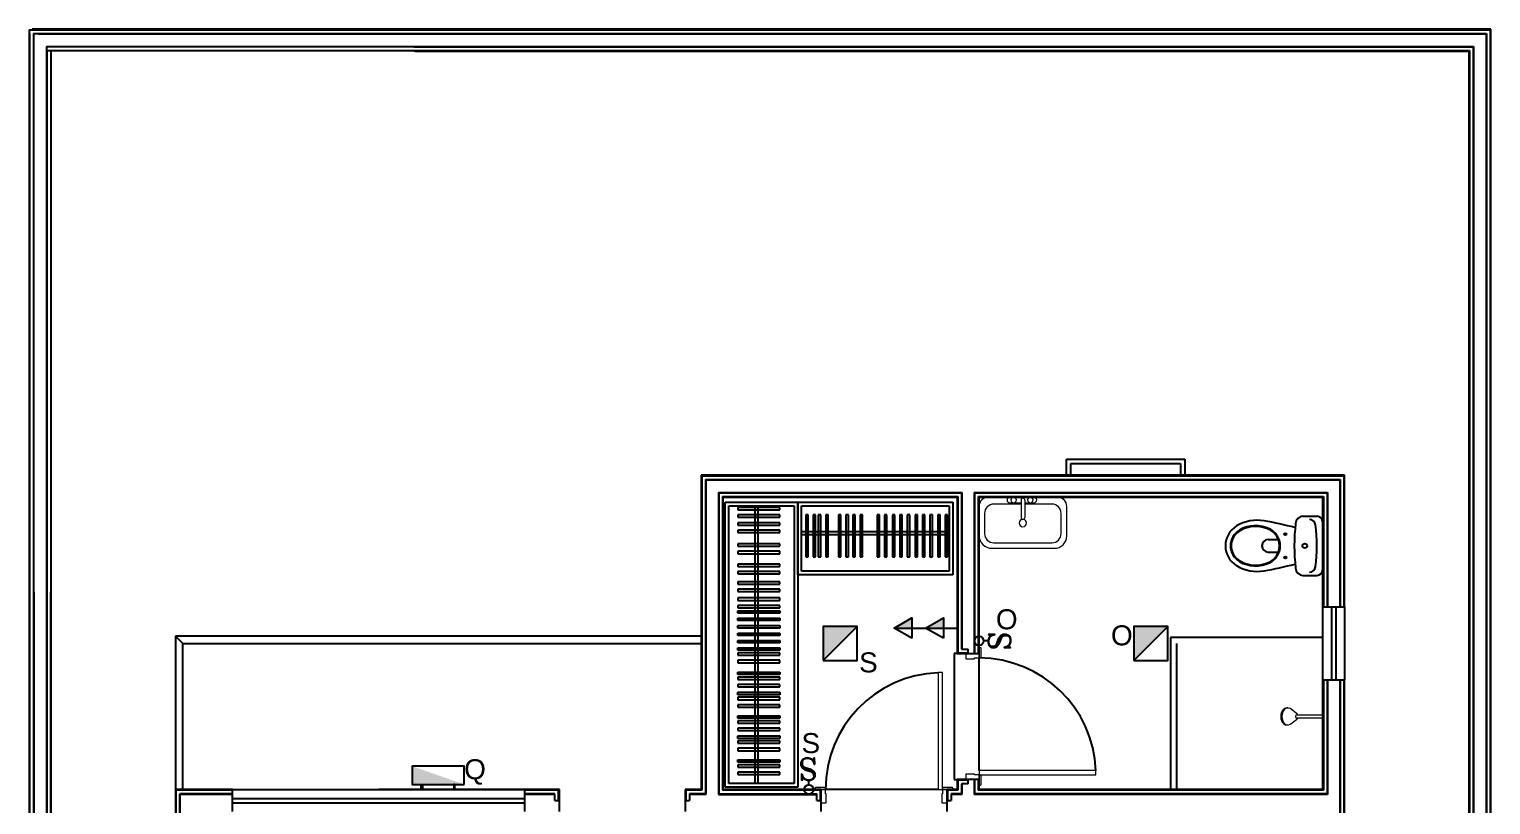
# Model space of a CAD drawing. Header units: millimetres. Extents: x 3082 to 3316, y 298 to 342.
# Drawn here: x 3290.48 to 3300.48, y 327.69 to 332.99 of the extents above; entities that cross this region are included whole.
import ezdxf
from ezdxf.enums import TextEntityAlignment as Align

# ---------------------------------------------------------------- set-up
doc = ezdxf.new("R2010")
doc.units = ezdxf.units.MM
doc.header["$MEASUREMENT"] = 0
doc.linetypes.add('CONTINU', pattern=[0])
for name, color, linetype in [('-HIDRO', 8, 'CONTINUOUS'), ('eletroduto parede e teto', 2, 'CONTINU'), ('Especificações', 3, 'CONTINUOUS'), ('PL3', 3, 'CONTINUOUS'), ('Pontos Elétricos', 3, 'CONTINUOUS'), ('Pontos Luminotécnicos', 3, 'CONTINUOUS'), ('PONTOS_ELETRICOS', 2, 'CONTINUOUS')]:
    doc.layers.add(name, color=color, linetype=linetype)
doc.styles.add('ARIAL', font='arial.ttf', dxfattribs={"height": 2})
doc.styles.add('INTERRUPTOR', font='romant__.ttf', dxfattribs={"height": 0.6})

# ---------------------------------------------------------------- blocks, each defined once
blk = doc.blocks.new('superior')
at = {"layer": '-HIDRO'}
for p, q in [((-4.8869, 14.1316), (5.104, 14.1316)), ((-4.8819, -6.6634), (-4.8819, 14.1066)), ((-4.8657, 14.1341), (5.1065, 14.1341)), ((-4.8569, 14.1066), (5.079, 14.1066)), ((-4.8569, 14.1066), (-4.8569, -6.6634)), ((-4.8229, 14.1041), (5.0765, 14.1041)), ((5.0765, 14.1041), (5.0765, -12.3634)), ((5.079, 14.1066), (5.079, -12.3634)), ((5.104, 14.1316), (5.104, -12.3634)), ((5.1065, 14.1341), (5.1065, -12.3634)), ((-4.7694, 14.0191), (4.9915, 14.0191)), ((-4.7694, 14.0191), (-4.7694, -6.6634)), ((-2.2568, 14.0166), (4.989, 14.0166)), ((4.989, 14.0166), (4.989, -7.8434)), ((4.9915, 14.0191), (4.9915, -7.8459)), ((-4.7669, 13.9916), (4.964, 13.9916)), ((-4.7669, 13.9916), (-4.7669, -6.6634)), ((-2.2568, 13.9891), (4.9615, 13.9891)), ((4.9615, 13.9891), (4.9615, -7.8159)), ((4.964, 13.9916), (4.964, -7.8184)), ((-0.2885, 11.0841), (4.1065, 11.0841)), ((-0.2885, 11.0841), (-0.2885, 8.9341)), ((-0.286, 11.0816), (4.104, 11.0816)), ((-0.286, 11.0816), (-0.286, 8.9316)), ((-0.261, 11.0566), (4.079, 11.0566)), ((-0.261, 11.0566), (-0.261, 8.9066)), ((-0.2585, 11.0541), (4.0765, 11.0541)), ((-0.2585, 11.0541), (-0.2585, 8.9041)), ((4.0765, 11.0541), (4.0765, 10.1866)), ((4.079, 11.0566), (4.079, 10.1866)), ((4.104, 11.0841), (4.104, 10.1866)), ((4.1065, 11.0866), (4.1065, 10.1866)), ((-0.1735, 10.9691), (1.4915, 10.9691)), ((-0.1735, 10.9691), (-0.1735, 8.9041)), ((-0.171, 10.9666), (1.489, 10.9666)), ((-0.171, 10.9666), (-0.171, 8.9066)), ((-0.146, 10.9416), (1.464, 10.9416)), ((-0.146, 10.9416), (-0.146, 8.9316)), ((-0.1435, 10.9391), (1.464, 10.9391)), ((-0.1435, 8.9316), (-0.1435, 10.9391)), ((-0.1279, 8.953), (-0.1279, 10.903)), ((-0.1279, 10.903), (0.3704, 10.903)), ((0.3704, 10.903), (0.3704, 8.953)), ((0.3704, 10.4048), (0.3704, 10.903)), ((0.3704, 10.903), (1.4306, 10.903)), ((1.4306, 10.903), (1.4306, 10.4048)), ((1.459, 10.9366), (1.459, 10.9391)), ((1.4615, 10.9391), (1.4615, 9.8691)), ((1.464, 10.9416), (1.464, 9.8716)), ((1.489, 10.9666), (1.489, 9.8966)), ((1.4915, 10.9691), (1.4915, 9.8966)), ((1.5765, 10.9691), (3.9915, 10.9691)), ((1.5765, 10.9691), (1.5765, 9.8666)), ((1.579, 10.9666), (3.989, 10.9666)), ((1.579, 10.9666), (1.579, 9.8666)), ((1.604, 10.9416), (3.964, 10.9416)), ((1.604, 10.9416), (1.604, 9.8666)), ((1.6065, 10.9391), (3.9615, 10.9391)), ((1.6065, 10.9391), (1.6065, 9.8666)), ((3.959, 10.9366), (3.959, 10.9391)), ((3.9615, 10.9416), (3.9615, 10.1866)), ((3.964, 10.9416), (3.964, 10.1866)), ((3.989, 10.9666), (3.989, 10.1866)), ((3.9915, 10.9691), (3.9915, 10.1866)), ((-0.1031, 8.9778), (-0.1031, 10.8783)), ((-0.1031, 10.8783), (0.3456, 10.8783)), ((0.3456, 10.8783), (0.3456, 8.9778)), ((0.3951, 10.4295), (0.3951, 10.8783)), ((0.3951, 10.8783), (1.4059, 10.8783)), ((1.4059, 10.8783), (1.4059, 10.4295)), ((3.824, 10.8062), (3.9196, 10.8062)), ((3.5859, 10.6477), (3.6559, 10.6477)), ((3.5859, 10.5598), (3.6559, 10.5598)), ((1.4306, 10.4048), (0.3704, 10.4048)), ((1.4059, 10.4295), (0.3951, 10.4295)), ((3.824, 10.4012), (3.9196, 10.4012)), ((-4.8844, 10.2868), (-4.8844, -6.6634)), ((-4.8544, 10.2868), (-4.8544, -6.6634)), ((-4.7419, 10.2868), (-4.7419, -6.6634)), ((-4.7394, -6.6634), (-4.7394, 10.2868)), ((3.959, 10.1866), (4.109, 10.1866)), ((3.959, 10.1866), (3.959, 9.6866)), ((4.019, 10.1866), (4.019, 9.6866)), ((4.049, 10.1866), (4.049, 9.6866)), ((4.109, 10.1866), (4.109, 9.6866)), ((-0.291, 9.9866), (-3.8869, 9.9866)), ((-3.8869, 9.9866), (-3.8369, 9.9366)), ((-3.8869, 9.9866), (-3.8869, 8.9366)), ((-3.8369, 9.9366), (-0.291, 9.9366)), ((-3.8369, 8.9366), (-3.8369, 9.9366)), ((1.489, 9.8966), (1.534, 9.8966)), ((1.534, 9.8666), (1.534, 9.8966)), ((1.439, 9.8666), (1.439, 9.0066)), ((1.459, 9.8666), (1.439, 9.8666)), ((1.4615, 9.8691), (1.534, 9.8691)), ((1.464, 9.8716), (1.534, 9.8716)), ((1.609, 9.0666), (1.609, 9.8366)), ((3.959, 9.6866), (4.109, 9.6866)), ((3.9615, 9.6866), (3.9615, 8.9341)), ((3.964, 9.6866), (3.964, 8.9316)), ((3.989, 9.6866), (3.989, 8.9066)), ((3.9915, 9.6866), (3.9915, 8.9041)), ((4.0765, 9.6866), (4.0765, 7.7068)), ((4.079, 9.6866), (4.079, 7.7068)), ((4.104, 9.6866), (4.104, 7.7068)), ((4.1065, 9.6866), (4.1065, 7.7068)), ((1.439, 9.0066), (1.459, 9.0066)), ((1.4615, 9.0041), (1.4615, 8.9341)), ((1.534, 9.0041), (1.4615, 9.0041)), ((1.464, 9.0016), (1.464, 8.9316)), ((1.534, 9.0016), (1.464, 9.0016)), ((1.534, 8.9766), (1.534, 9.0066)), ((1.5765, 9.0066), (1.5765, 8.9041)), ((1.579, 9.0066), (1.579, 8.9066)), ((1.604, 9.0066), (1.604, 8.9316)), ((1.6065, 9.0066), (1.6065, 8.9341)), ((-3.8844, -0.9308), (-3.8844, 8.9366)), ((-3.4969, 8.9341), (-3.8844, 8.9341)), ((-3.8819, -0.9308), (-3.8819, 8.9341)), ((-3.4969, 8.9316), (-3.8819, 8.9316)), ((-3.8569, -0.9308), (-3.8569, 8.9066)), ((-3.4969, 8.9066), (-3.8569, 8.9066)), ((-3.8544, -0.9308), (-3.8544, 8.9041)), ((-3.4969, 8.9041), (-3.8544, 8.9041)), ((-3.4969, 8.7866), (-3.4969, 8.9366)), ((-3.4969, 8.9366), (-1.4969, 8.9366)), ((-1.4969, 8.7866), (-1.4969, 8.9366)), ((-1.2638, 8.9341), (-1.4969, 8.9341)), ((-1.2663, 8.9316), (-1.4969, 8.9316)), ((-1.2913, 8.9066), (-1.4969, 8.9066)), ((-1.2913, 8.9041), (-1.4969, 8.9041)), ((-1.2913, 8.8616), (-1.2913, 8.9066)), ((-1.2663, 8.8616), (-1.2663, 8.9316)), ((-1.2638, 8.8616), (-1.2638, 8.9341)), ((-0.3985, 8.9341), (-0.3985, 8.8616)), ((-0.2885, 8.9341), (-0.3985, 8.9341)), ((-0.286, 8.9316), (-0.396, 8.9316)), ((-0.396, 8.9316), (-0.396, 8.8616)), ((-0.261, 8.9066), (-0.371, 8.9066)), ((-0.371, 8.9066), (-0.371, 8.8616)), ((-0.2585, 8.9041), (-0.371, 8.9041)), ((-0.1735, 8.9041), (0.499, 8.9041)), ((-0.171, 8.9066), (0.499, 8.9066)), ((0.524, 8.9316), (-0.146, 8.9316)), ((-0.141, 8.9366), (-0.1435, 8.9366)), ((0.5265, 8.9341), (-0.1435, 8.9341)), ((0.3704, 8.953), (-0.1279, 8.953)), ((0.3456, 8.9778), (-0.1031, 8.9778)), ((0.499, 8.8616), (0.499, 8.9066)), ((0.524, 8.8616), (0.524, 8.9316)), ((0.5265, 8.8616), (0.5265, 8.9341)), ((1.329, 8.9366), (0.559, 8.9366)), ((1.3915, 8.9341), (1.3915, 8.8616)), ((1.4615, 8.9341), (1.3915, 8.9341)), ((1.394, 8.9316), (1.394, 8.8616)), ((1.464, 8.9316), (1.394, 8.9316)), ((1.419, 8.9066), (1.419, 8.8616)), ((1.489, 8.9066), (1.419, 8.9066)), ((1.4915, 8.9041), (1.419, 8.9041)), ((1.489, 8.9766), (1.489, 8.9066)), ((1.534, 8.9766), (1.489, 8.9766)), ((1.4915, 8.9766), (1.4915, 8.9041)), ((3.9915, 8.9041), (1.5765, 8.9041)), ((3.989, 8.9066), (1.579, 8.9066)), ((3.9615, 8.9341), (1.604, 8.9341)), ((3.964, 8.9316), (1.604, 8.9316)), ((1.6065, 8.9366), (1.609, 8.9366)), ((-3.4969, 8.8766), (-1.4969, 8.8766)), ((-3.4969, 8.8466), (-1.4969, 8.8466)), ((-1.2913, 8.8616), (-1.2613, 8.8616)), ((-0.401, 8.8616), (-0.371, 8.8616)), ((0.499, 8.8616), (0.529, 8.8616)), ((1.389, 8.8616), (1.419, 8.8616))]:
    blk.add_line(p, q, dxfattribs=at)
at = {"layer": '-HIDRO', "lineweight": 25}
for p, q in [((-4.8869, 14.1316), (-4.8869, -6.6634)), ((5.109, 14.1366), (-4.8663, 14.1366)), ((5.109, -12.3634), (5.109, 14.1366)), ((-4.7369, -6.6634), (-4.7369, 13.9916)), ((-2.2482, 13.9866), (4.959, 13.9866)), ((4.959, 13.9866), (4.959, -7.8134)), ((4.109, 11.0866), (-0.291, 11.0866)), ((-0.291, 11.0866), (-0.291, 8.9366)), ((4.109, 10.1866), (4.109, 11.0866)), ((-0.141, 10.9366), (1.459, 10.9366)), ((-0.141, 8.9366), (-0.141, 10.9366)), ((1.459, 10.9366), (1.459, 9.8666)), ((1.609, 10.9366), (3.959, 10.9366)), ((1.609, 9.8666), (1.609, 10.9366)), ((3.959, 10.9366), (3.959, 10.1866)), ((2.919, 9.9766), (2.919, 8.9366)), ((3.959, 9.9766), (2.919, 9.9766)), ((2.959, 9.9366), (2.959, 8.9366)), ((1.459, 9.8666), (1.609, 9.8666)), ((3.959, 9.6866), (3.959, 8.9366)), ((4.109, 7.7068), (4.109, 9.6866)), ((1.609, 9.0066), (1.459, 9.0066)), ((1.459, 9.0066), (1.459, 8.9366)), ((1.609, 8.9366), (1.609, 9.0066)), ((-3.8869, 8.9366), (-3.8869, -0.9308)), ((-3.4969, 8.9366), (-3.8869, 8.9366)), ((-1.2613, 8.9366), (-2.4969, 8.9366)), ((-1.2613, 8.7866), (-1.2613, 8.9366)), ((-0.291, 8.9366), (-0.401, 8.9366)), ((-0.401, 8.9366), (-0.401, 8.7866)), ((0.529, 8.9366), (-0.141, 8.9366)), ((0.529, 8.7866), (0.529, 8.9366)), ((1.459, 8.9366), (1.389, 8.9366)), ((1.389, 8.9366), (1.389, 8.7866)), ((3.959, 8.9366), (1.609, 8.9366))]:
    blk.add_line(p, q, dxfattribs=at)
at = {"layer": '-HIDRO', "linetype": 'Continuous'}
for p, q in [((2.2062, 11.0866), (2.2062, 11.1966)), ((2.2062, 11.1966), (3.0162, 11.1966)), ((3.0162, 11.1966), (3.0162, 11.0866)), ((2.2362, 11.0866), (2.2362, 11.1666)), ((2.2362, 11.1666), (2.9862, 11.1666)), ((2.9862, 11.1666), (2.9862, 11.0866)), ((2.9862, 11.0866), (2.2362, 11.0866))]:
    blk.add_line(p, q, dxfattribs=at)
at = {"layer": '-HIDRO', "lineweight": 9}
for p, q in [((1.8201, 10.8985), (1.8963, 10.8985)), ((1.8963, 10.9172), (1.8963, 10.7969)), ((1.9217, 10.9172), (1.9217, 10.7969)), ((1.9217, 10.8985), (1.9852, 10.8985)), ((1.6471, 10.8255), (1.6471, 10.6882)), ((1.8963, 10.889), (1.7106, 10.889)), ((2.1074, 10.889), (1.9217, 10.889)), ((2.1709, 10.6882), (2.1709, 10.8255)), ((2.209, 10.671), (2.209, 10.8731)), ((2.209, 10.671), (2.209, 10.8731)), ((1.7106, 10.6247), (2.1074, 10.6247)), ((1.6979, 10.5866), (2.1246, 10.5866)), ((1.6979, 10.5866), (2.1246, 10.5866)), ((3.7217, 9.4947), (3.7147, 9.4947)), ((3.7812, 9.4579), (3.7409, 9.488)), ((3.7409, 9.3853), (3.7812, 9.4154)), ((3.8112, 9.4466), (3.7794, 9.4466)), ((3.7794, 9.4266), (3.8112, 9.4266)), ((3.9575, 9.4466), (3.9385, 9.4466)), ((3.9385, 9.4266), (3.9575, 9.4266)), ((3.964, 9.4616), (3.9575, 9.4616)), ((3.9575, 9.4116), (3.9575, 9.4616)), ((3.9575, 9.4116), (3.964, 9.4116)), ((3.964, 9.4616), (3.964, 9.4116)), ((3.7147, 9.3786), (3.7217, 9.3786))]:
    blk.add_line(p, q, dxfattribs=at)
at = {"layer": '-HIDRO', "ltscale": 0.5}
for p, q in [((0.2472, 10.866), (-0.0416, 10.866)), ((-0.0416, 10.866), (-0.0416, 10.8495)), ((-0.0416, 10.8495), (0.2472, 10.8495)), ((0.2472, 10.8153), (-0.0416, 10.8153)), ((-0.0416, 10.8153), (-0.0416, 10.7988)), ((-0.0416, 10.7988), (0.2472, 10.7988)), ((0.0762, 10.8783), (0.0762, 8.9778)), ((0.0968, 10.8783), (0.0968, 8.9778)), ((0.2472, 10.8495), (0.2472, 10.866)), ((0.2472, 10.7988), (0.2472, 10.8153)), ((0.44, 10.8167), (0.4235, 10.8167)), ((0.4235, 10.8167), (0.4235, 10.528)), ((0.44, 10.528), (0.44, 10.8167)), ((0.4908, 10.8167), (0.4743, 10.8167)), ((0.4743, 10.8167), (0.4743, 10.528)), ((0.4908, 10.528), (0.4908, 10.8167)), ((0.5261, 10.8167), (0.5096, 10.8167)), ((0.5096, 10.8167), (0.5096, 10.528)), ((0.5261, 10.528), (0.5261, 10.8167)), ((0.5768, 10.8167), (0.5603, 10.8167)), ((0.5603, 10.8167), (0.5603, 10.528)), ((0.5768, 10.528), (0.5768, 10.8167)), ((0.6647, 10.8167), (0.6482, 10.8167)), ((0.6482, 10.8167), (0.6482, 10.528)), ((0.6647, 10.528), (0.6647, 10.8167)), ((0.7154, 10.8167), (0.6989, 10.8167)), ((0.6989, 10.8167), (0.6989, 10.528)), ((0.7154, 10.528), (0.7154, 10.8167)), ((0.762, 10.8167), (0.7455, 10.8167)), ((0.7455, 10.8167), (0.7455, 10.528)), ((0.762, 10.528), (0.762, 10.8167)), ((0.8128, 10.8167), (0.7963, 10.8167)), ((0.7963, 10.8167), (0.7963, 10.528)), ((0.8128, 10.528), (0.8128, 10.8167)), ((0.9286, 10.8167), (0.9121, 10.8167)), ((0.9121, 10.8167), (0.9121, 10.528)), ((0.9286, 10.528), (0.9286, 10.8167)), ((0.9794, 10.8167), (0.9629, 10.8167)), ((0.9629, 10.8167), (0.9629, 10.528)), ((0.9794, 10.528), (0.9794, 10.8167)), ((1.0331, 10.8167), (1.0166, 10.8167)), ((1.0166, 10.8167), (1.0166, 10.528)), ((1.0331, 10.528), (1.0331, 10.8167)), ((1.0839, 10.8167), (1.0674, 10.8167)), ((1.0674, 10.8167), (1.0674, 10.528)), ((1.0839, 10.528), (1.0839, 10.8167)), ((1.1347, 10.8167), (1.1182, 10.8167)), ((1.1182, 10.8167), (1.1182, 10.528)), ((1.1347, 10.528), (1.1347, 10.8167)), ((1.1883, 10.8167), (1.1718, 10.8167)), ((1.1718, 10.8167), (1.1718, 10.528)), ((1.1883, 10.528), (1.1883, 10.8167)), ((1.2391, 10.8167), (1.2226, 10.8167)), ((1.2226, 10.8167), (1.2226, 10.528)), ((1.2391, 10.528), (1.2391, 10.8167)), ((1.2899, 10.8167), (1.2734, 10.8167)), ((1.2734, 10.8167), (1.2734, 10.528)), ((1.2899, 10.528), (1.2899, 10.8167)), ((1.3436, 10.8167), (1.3271, 10.8167)), ((1.3271, 10.8167), (1.3271, 10.528)), ((1.3436, 10.528), (1.3436, 10.8167)), ((1.3943, 10.8167), (1.3778, 10.8167)), ((1.3778, 10.8167), (1.3778, 10.528)), ((1.3943, 10.528), (1.3943, 10.8167)), ((0.2472, 10.7616), (-0.0416, 10.7616)), ((-0.0416, 10.7616), (-0.0416, 10.7451)), ((-0.0416, 10.7451), (0.2472, 10.7451)), ((0.2472, 10.7108), (-0.0416, 10.7108)), ((-0.0416, 10.7108), (-0.0416, 10.6943)), ((0.2472, 10.7451), (0.2472, 10.7616)), ((0.2472, 10.6943), (0.2472, 10.7108)), ((1.3778, 10.699), (0.3951, 10.699)), ((-0.0416, 10.6943), (0.2472, 10.6943)), ((0.2472, 10.617), (-0.0416, 10.617)), ((-0.0416, 10.617), (-0.0416, 10.6005)), ((-0.0416, 10.6005), (0.2472, 10.6005)), ((0.2472, 10.6005), (0.2472, 10.617)), ((1.3778, 10.6783), (0.3951, 10.6783)), ((0.2472, 10.5662), (-0.0416, 10.5662)), ((-0.0416, 10.5662), (-0.0416, 10.5497)), ((-0.0416, 10.5497), (0.2472, 10.5497)), ((0.2472, 10.5497), (0.2472, 10.5662)), ((0.4235, 10.528), (0.44, 10.528)), ((0.4743, 10.528), (0.4908, 10.528)), ((0.5096, 10.528), (0.5261, 10.528)), ((0.5603, 10.528), (0.5768, 10.528)), ((0.6482, 10.528), (0.6647, 10.528)), ((0.6989, 10.528), (0.7154, 10.528)), ((0.7455, 10.528), (0.762, 10.528)), ((0.7963, 10.528), (0.8128, 10.528)), ((0.9121, 10.528), (0.9286, 10.528)), ((0.9629, 10.528), (0.9794, 10.528)), ((1.0166, 10.528), (1.0331, 10.528)), ((1.0674, 10.528), (1.0839, 10.528)), ((1.1182, 10.528), (1.1347, 10.528)), ((1.1718, 10.528), (1.1883, 10.528)), ((1.2226, 10.528), (1.2391, 10.528)), ((1.2734, 10.528), (1.2899, 10.528)), ((1.3271, 10.528), (1.3436, 10.528)), ((1.3778, 10.528), (1.3943, 10.528)), ((0.2472, 10.4784), (-0.0416, 10.4784)), ((-0.0416, 10.4784), (-0.0416, 10.4619)), ((-0.0416, 10.4619), (0.2472, 10.4619)), ((0.2472, 10.4276), (-0.0416, 10.4276)), ((-0.0416, 10.4276), (-0.0416, 10.4111)), ((-0.0416, 10.4111), (0.2472, 10.4111)), ((0.2472, 10.4619), (0.2472, 10.4784)), ((0.2472, 10.4111), (0.2472, 10.4276)), ((0.2472, 10.3581), (-0.0416, 10.3581)), ((-0.0416, 10.3581), (-0.0416, 10.3416)), ((-0.0416, 10.3416), (0.2472, 10.3416)), ((0.2472, 10.3074), (-0.0416, 10.3074)), ((-0.0416, 10.3074), (-0.0416, 10.2909)), ((0.2472, 10.3416), (0.2472, 10.3581)), ((0.2472, 10.2909), (0.2472, 10.3074)), ((-0.0416, 10.2909), (0.2472, 10.2909)), ((0.2472, 10.2471), (-0.0416, 10.2471)), ((-0.0416, 10.2471), (-0.0416, 10.2306)), ((-0.0416, 10.2306), (0.2472, 10.2306)), ((0.2472, 10.1963), (-0.0416, 10.1963)), ((-0.0416, 10.1963), (-0.0416, 10.1798)), ((0.2472, 10.2306), (0.2472, 10.2471)), ((0.2472, 10.1798), (0.2472, 10.1963)), ((-0.0416, 10.1798), (0.2472, 10.1798)), ((-0.0416, 10.1432), (-0.0416, 10.1597)), ((-0.0416, 10.1597), (0.2472, 10.1597)), ((0.2472, 10.1432), (-0.0416, 10.1432)), ((-0.0416, 10.0924), (-0.0416, 10.1089)), ((-0.0416, 10.1089), (0.2472, 10.1089)), ((0.2472, 10.1597), (0.2472, 10.1432)), ((0.2472, 10.1089), (0.2472, 10.0924)), ((0.2472, 10.0924), (-0.0416, 10.0924)), ((-0.0416, 10.0416), (-0.0416, 10.0581)), ((-0.0416, 10.0581), (0.2472, 10.0581)), ((0.2472, 10.0416), (-0.0416, 10.0416)), ((-0.0416, 9.9908), (-0.0416, 10.0073)), ((-0.0416, 10.0073), (0.2472, 10.0073)), ((0.2472, 10.0581), (0.2472, 10.0416)), ((0.2472, 10.0073), (0.2472, 9.9908)), ((0.2472, 9.9908), (-0.0416, 9.9908)), ((-0.0416, 9.94), (-0.0416, 9.9565)), ((-0.0416, 9.9565), (0.2472, 9.9565)), ((0.2472, 9.94), (-0.0416, 9.94)), ((-0.0416, 9.8892), (-0.0416, 9.9057)), ((-0.0416, 9.9057), (0.2472, 9.9057)), ((0.2472, 9.9565), (0.2472, 9.94)), ((0.2472, 9.9057), (0.2472, 9.8892)), ((0.2472, 9.8892), (-0.0416, 9.8892)), ((0.2472, 9.8719), (-0.0416, 9.8719)), ((-0.0416, 9.8719), (-0.0416, 9.8554)), ((-0.0416, 9.8554), (0.2472, 9.8554)), ((0.2472, 9.8211), (-0.0416, 9.8211)), ((-0.0416, 9.8211), (-0.0416, 9.8046)), ((-0.0416, 9.8046), (0.2472, 9.8046)), ((0.2472, 9.8554), (0.2472, 9.8719)), ((0.2472, 9.8046), (0.2472, 9.8211)), ((-0.0416, 9.7235), (-0.0416, 9.74)), ((-0.0416, 9.74), (0.2472, 9.74)), ((0.2472, 9.7235), (-0.0416, 9.7235)), ((0.2472, 9.7062), (-0.0416, 9.7062)), ((-0.0416, 9.7062), (-0.0416, 9.6897)), ((0.2472, 9.74), (0.2472, 9.7235)), ((0.2472, 9.6897), (0.2472, 9.7062)), ((-0.0416, 9.6897), (0.2472, 9.6897)), ((0.2472, 9.6554), (-0.0416, 9.6554)), ((-0.0416, 9.6554), (-0.0416, 9.6389)), ((-0.0416, 9.6389), (0.2472, 9.6389)), ((-0.0416, 9.5854), (-0.0416, 9.6019)), ((-0.0416, 9.6019), (0.2472, 9.6019)), ((0.2472, 9.6389), (0.2472, 9.6554)), ((0.2472, 9.6019), (0.2472, 9.5854)), ((0.2472, 9.5854), (-0.0416, 9.5854)), ((0.2472, 9.568), (-0.0416, 9.568)), ((-0.0416, 9.568), (-0.0416, 9.5515)), ((-0.0416, 9.5515), (0.2472, 9.5515)), ((0.2472, 9.5172), (-0.0416, 9.5172)), ((-0.0416, 9.5172), (-0.0416, 9.5007)), ((-0.0416, 9.5007), (0.2472, 9.5007)), ((0.2472, 9.5515), (0.2472, 9.568)), ((0.2472, 9.5007), (0.2472, 9.5172)), ((-0.0416, 9.4252), (-0.0416, 9.4417)), ((-0.0416, 9.4417), (0.2472, 9.4417)), ((0.2472, 9.4252), (-0.0416, 9.4252)), ((0.2472, 9.4078), (-0.0416, 9.4078)), ((-0.0416, 9.4078), (-0.0416, 9.3913)), ((0.2472, 9.4417), (0.2472, 9.4252)), ((0.2472, 9.3913), (0.2472, 9.4078)), ((-0.0416, 9.3913), (0.2472, 9.3913)), ((0.2472, 9.357), (-0.0416, 9.357)), ((-0.0416, 9.357), (-0.0416, 9.3405)), ((-0.0416, 9.3405), (0.2472, 9.3405)), ((-0.0416, 9.287), (-0.0416, 9.3035)), ((-0.0416, 9.3035), (0.2472, 9.3035)), ((0.2472, 9.3405), (0.2472, 9.357)), ((0.2472, 9.3035), (0.2472, 9.287)), ((0.2472, 9.287), (-0.0416, 9.287)), ((0.2472, 9.2697), (-0.0416, 9.2697)), ((-0.0416, 9.2697), (-0.0416, 9.2532)), ((-0.0416, 9.2532), (0.2472, 9.2532)), ((0.2472, 9.2189), (-0.0416, 9.2189)), ((-0.0416, 9.2189), (-0.0416, 9.2024)), ((-0.0416, 9.2024), (0.2472, 9.2024)), ((0.2472, 9.2532), (0.2472, 9.2697)), ((0.2472, 9.2024), (0.2472, 9.2189)), ((-0.0416, 9.124), (-0.0416, 9.1405)), ((-0.0416, 9.1405), (0.2472, 9.1405)), ((0.2472, 9.124), (-0.0416, 9.124)), ((0.2472, 9.1067), (-0.0416, 9.1067)), ((-0.0416, 9.1067), (-0.0416, 9.0902)), ((0.2472, 9.1405), (0.2472, 9.124)), ((0.2472, 9.0902), (0.2472, 9.1067)), ((-0.0416, 9.0902), (0.2472, 9.0902)), ((0.2472, 9.0559), (-0.0416, 9.0559)), ((-0.0416, 9.0559), (-0.0416, 9.0394)), ((-0.0416, 9.0394), (0.2472, 9.0394)), ((0.2472, 9.0394), (0.2472, 9.0559))]:
    blk.add_line(p, q, dxfattribs=at)
at = {"layer": '-HIDRO', "lineweight": 13}
for p, q in [((1.609, 9.9066), (1.609, 9.8366)), ((1.619, 9.9066), (1.609, 9.9066)), ((1.624, 9.8416), (1.624, 9.9016)), ((1.609, 9.8666), (1.519, 9.8666)), ((1.519, 9.8666), (1.519, 9.8316)), ((1.519, 9.8316), (1.579, 9.8316)), ((1.579, 9.8316), (1.579, 9.8366)), ((1.579, 9.8366), (1.609, 9.8366)), ((1.609, 9.8366), (1.609, 9.8666)), ((1.609, 9.8366), (1.619, 9.8366)), ((1.359, 9.7366), (1.329, 9.7366)), ((1.329, 9.7366), (1.329, 8.9366)), ((1.359, 8.9366), (1.359, 9.7366)), ((1.579, 9.0416), (1.519, 9.0416)), ((1.519, 9.0416), (1.519, 9.0066)), ((1.519, 9.0066), (1.609, 9.0066)), ((1.579, 9.0366), (1.579, 9.0416)), ((1.609, 9.0366), (1.579, 9.0366)), ((1.609, 9.0666), (1.609, 9.0366)), ((2.409, 9.0666), (1.609, 9.0666)), ((1.609, 9.0366), (2.409, 9.0366)), ((1.609, 9.0366), (1.609, 8.9666)), ((1.609, 9.0066), (1.609, 9.0366)), ((1.624, 8.9716), (1.624, 9.0316)), ((2.409, 9.0366), (2.409, 9.0666)), ((0.489, 8.9466), (0.489, 8.9366)), ((0.489, 8.9366), (0.559, 8.9366)), ((0.554, 8.9516), (0.494, 8.9516)), ((0.559, 8.9366), (0.529, 8.9366)), ((0.529, 8.9366), (0.529, 8.8466)), ((0.559, 8.9366), (0.559, 8.9466)), ((0.559, 8.9066), (0.559, 8.9366)), ((0.564, 8.9066), (0.559, 8.9066)), ((0.564, 8.8466), (0.564, 8.9066)), ((1.329, 8.9366), (1.359, 8.9366)), ((1.354, 8.9066), (1.354, 8.8466)), ((1.359, 8.9066), (1.354, 8.9066)), ((1.359, 8.9366), (1.429, 8.9366)), ((1.389, 8.9366), (1.359, 8.9366)), ((1.359, 8.9366), (1.359, 8.9066)), ((1.424, 8.9516), (1.364, 8.9516)), ((1.389, 8.8466), (1.389, 8.9366)), ((1.429, 8.9366), (1.429, 8.9466)), ((1.609, 8.9666), (1.619, 8.9666)), ((0.529, 8.8466), (0.564, 8.8466)), ((1.354, 8.8466), (1.389, 8.8466))]:
    blk.add_line(p, q, dxfattribs=at)
at = {"layer": '-HIDRO', "lineweight": 9, "flags": 128}
for points in [[(3.7147, 9.4947), (3.7129, 9.4946), (3.7111, 9.4945), (3.7093, 9.4942), (3.7076, 9.4939), (3.7058, 9.4934), (3.7041, 9.4929), (3.7024, 9.4922), (3.7007, 9.4915), (3.6991, 9.4907), (3.6975, 9.4898), (3.6959, 9.4888), (3.6944, 9.4877), (3.6929, 9.4866), (3.6914, 9.4853), (3.69, 9.484), (3.6886, 9.4826), (3.6873, 9.4812), (3.686, 9.4797), (3.6848, 9.4781), (3.6836, 9.4764), (3.6825, 9.4747), (3.6814, 9.473), (3.6804, 9.4711), (3.6795, 9.4693), (3.6786, 9.4674), (3.6777, 9.4654), (3.6769, 9.4634), (3.6762, 9.4614), (3.6755, 9.4593), (3.6749, 9.4572), (3.6743, 9.455), (3.6738, 9.4529), (3.6734, 9.4507), (3.673, 9.4485), (3.6727, 9.4463), (3.6725, 9.444), (3.6723, 9.4418), (3.6722, 9.4395), (3.6722, 9.4373), (3.6722, 9.4366)], [(3.6722, 9.4366), (3.6722, 9.4344), (3.6723, 9.4321), (3.6724, 9.4299), (3.6727, 9.4276), (3.673, 9.4254), (3.6733, 9.4232), (3.6737, 9.421), (3.6742, 9.4188), (3.6747, 9.4167), (3.6753, 9.4146), (3.676, 9.4125), (3.6767, 9.4104), (3.6775, 9.4084), (3.6783, 9.4064), (3.6792, 9.4045), (3.6802, 9.4026), (3.6812, 9.4008), (3.6822, 9.399), (3.6833, 9.3973), (3.6845, 9.3957), (3.6857, 9.3941), (3.687, 9.3925), (3.6883, 9.391), (3.6896, 9.3896), (3.691, 9.3883), (3.6925, 9.3871), (3.694, 9.3859), (3.6955, 9.3848), (3.6971, 9.3838), (3.6987, 9.3828), (3.7003, 9.382), (3.702, 9.3812), (3.7037, 9.3806), (3.7054, 9.38), (3.7071, 9.3795), (3.7089, 9.3791), (3.7106, 9.3789), (3.7124, 9.3787), (3.7142, 9.3786), (3.7147, 9.3786)], [(3.7894, 9.4466), (3.7891, 9.4475), (3.7888, 9.4483), (3.7884, 9.4491), (3.788, 9.4499), (3.7876, 9.4507), (3.7871, 9.4514), (3.7866, 9.4522), (3.7861, 9.453), (3.7855, 9.4537), (3.7849, 9.4544), (3.7843, 9.4552), (3.7836, 9.4559), (3.7829, 9.4565), (3.7821, 9.4572), (3.7813, 9.4578), (3.7812, 9.4579)], [(3.7812, 9.4154), (3.782, 9.416), (3.7828, 9.4167), (3.7835, 9.4173), (3.7842, 9.418), (3.7848, 9.4187), (3.7854, 9.4195), (3.786, 9.4202), (3.7865, 9.421), (3.787, 9.4217), (3.7875, 9.4225), (3.7879, 9.4233), (3.7883, 9.4241), (3.7887, 9.4249), (3.7891, 9.4257), (3.7894, 9.4265)], [(3.9385, 9.4466), (3.9313, 9.4466), (3.9241, 9.4466), (3.917, 9.4466), (3.9098, 9.4466), (3.9027, 9.4466), (3.8957, 9.4466), (3.8888, 9.4466), (3.8819, 9.4466), (3.8751, 9.4466), (3.8684, 9.4466), (3.8618, 9.4466), (3.8554, 9.4466), (3.8491, 9.4466), (3.8429, 9.4466), (3.8369, 9.4466), (3.831, 9.4466), (3.8253, 9.4466), (3.8198, 9.4466), (3.8145, 9.4466), (3.8112, 9.4466)], [(3.8112, 9.4266), (3.8164, 9.4266), (3.8218, 9.4266), (3.8274, 9.4266), (3.8331, 9.4266), (3.8391, 9.4266), (3.8451, 9.4266), (3.8514, 9.4266), (3.8577, 9.4266), (3.8642, 9.4266), (3.8708, 9.4266), (3.8776, 9.4266), (3.8844, 9.4266), (3.8913, 9.4266), (3.8983, 9.4266), (3.9053, 9.4266), (3.9124, 9.4266), (3.9196, 9.4266), (3.9267, 9.4266), (3.9339, 9.4266), (3.9385, 9.4266)]]:
    blk.add_lwpolyline(points, dxfattribs=at)
at = {"layer": '-HIDRO'}
for centre, radius in [((3.7039, 10.6837), 0.00736), ((3.8369, 10.6037), 0.016), ((3.7039, 10.5237), 0.00736)]:
    blk.add_circle(centre, radius, dxfattribs=at)
at = {"layer": '-HIDRO', "lineweight": 9}
for centre, radius, start, end in [((1.6725, 10.8731), 0.0635, 90, 180), ((1.6725, 10.8731), 0.0635, 90, 180), ((1.8201, 10.9176), 0.019, 90, 270), ((1.8455, 10.9176), 0.019, 0, 180), ((1.8455, 10.9176), 0.019, 180, 0), ((1.909, 10.9172), 0.0127, 0, 180), ((1.9598, 10.9176), 0.019, 0, 180), ((1.9598, 10.9176), 0.019, 180, 0), ((1.9852, 10.9176), 0.019, 270, 90), ((2.1455, 10.8731), 0.0635, 0, 90), ((2.1455, 10.8731), 0.0635, 0, 90), ((1.7106, 10.8255), 0.0635, 90, 180), ((1.909, 10.7969), 0.0127, 180, 0), ((2.1074, 10.8255), 0.0635, 0, 90), ((1.909, 10.7597), 0.0254, 0, 180), ((1.909, 10.7597), 0.0254, 180, 0), ((1.6979, 10.6755), 0.0889, 180, 270), ((1.6979, 10.6755), 0.0889, 180, 270), ((1.7106, 10.6882), 0.0635, 180, 270), ((2.1074, 10.6882), 0.0635, 270, 0), ((2.1246, 10.671), 0.0844, 270, 0), ((2.1246, 10.671), 0.0844, 270, 0)]:
    blk.add_arc(centre, radius, start, end, dxfattribs=at)
at = {"layer": '-HIDRO'}
for centre, radius, start, end in [((3.824, 10.7562), 0.05, 90, 180), ((3.9196, 10.7668), 0.0394, 0, 90), ((3.4529, 10.6037), 0.159, 121.38492, 238.61508), ((3.453, 10.6037), 0.1246, 120.24602, 239.75398), ((3.453, 10.6037), 0.1196, 120.24602, 239.75398), ((3.511, 10.5085), 0.2705, 79.9099, 121.38492), ((3.501, 10.5213), 0.22, 64.60136, 120.24602), ((3.501, 10.5213), 0.215, 64.60136, 120.24602), ((3.0745, 8.0556), 2.762, 75.39411, 79.9099), ((3.5401, 10.6037), 0.1238, 295.39864, 64.60136), ((3.5401, 10.6037), 0.1288, 295.39864, 64.60136), ((5.0913, 10.6037), 1.3261, 173.39607, 186.60393), ((3.8695, 10.7425), 0.0408, 7.13905, 90), ((2.7614, 10.6037), 1.1575, 352.86095, 7.13905), ((3.588, 10.6037), 0.044, 92.68634, 267.31366), ((3.501, 10.6861), 0.22, 239.75398, 295.39864), ((3.501, 10.6861), 0.215, 239.75398, 295.39864), ((3.511, 10.699), 0.2705, 238.61508, 280.0901), ((3.0745, 13.1519), 2.762, 280.0901, 284.60589), ((3.824, 10.4512), 0.05, 180, 270), ((3.8695, 10.4649), 0.0408, 270, 352.86095), ((3.9196, 10.4406), 0.0394, 270, 0), ((1.609, 9.0366), 0.8, 2.1491, 90), ((1.359, 8.9366), 0.8, 92.1491, 180)]:
    blk.add_arc(centre, radius, start, end, dxfattribs=at)
at = {"layer": '-HIDRO', "lineweight": 13}
for centre, start, end in [((1.619, 9.9016), 0, 90), ((1.619, 9.8416), 270, 0), ((1.619, 9.0316), 0, 90), ((0.494, 8.9466), 90, 180), ((0.554, 8.9466), 0, 90), ((1.364, 8.9466), 90, 180), ((1.424, 8.9466), 0, 90), ((1.619, 8.9716), 270, 0)]:
    blk.add_arc(centre, 0.005, start, end, dxfattribs=at)
at = {"layer": '-HIDRO', "lineweight": 9}
for centre, major_axis, start_param, end_param in [((3.7217, 9.4366), (0, 0.058), 5.609987, 7.853982), ((3.7217, 9.4366), (0, -0.058), 4.712389, 6.956384), ((3.7794, 9.4366), (0, 0.01), 0.785398, 1.570796), ((3.7794, 9.4366), (0, 0.01), 1.570796, 2.879793), ((3.7794, 9.4366), (0, 0.01), 0, 0.523599), ((3.7794, 9.4366), (0, -0.01), 6.025361, 6.283185)]:
    blk.add_ellipse(centre, major_axis=major_axis, ratio=0.707107, start_param=start_param, end_param=end_param, dxfattribs=at)
blk = doc.blocks.new('LUMINÁRIA.05')
at = {"layer": 'Pontos Luminotécnicos', "ltscale": 0.05}
h = blk.add_hatch(color=9, dxfattribs=at)
h.dxf.hatch_style = 1
h.paths.add_polyline_path([(0.155, 0.155), (0, 0.155), (0, 0)])
blk.add_line((0, 0), (0.155, 0.155), dxfattribs=at)
blk.add_lwpolyline([(0, 0), (0.155, 0), (0.155, 0.155), (0, 0.155)], close=True, dxfattribs=at)
blk = doc.blocks.new('arandela')
at = {"layer": 'eletroduto parede e teto'}
blk.add_hatch(color=9, dxfattribs=at).paths.add_polyline_path([(-0.0343, -0.1448), (0.0902, 0.2108), (-0.0343, 0.2108)])
at = {"layer": 'Pontos Luminotécnicos', "ltscale": 0.5}
for points in [[(-0.0343, -0.1448), (0.0902, -0.1448), (0.0902, 0.2108), (-0.0343, 0.2108)], [(-0.0698, 0.1486), (-0.0343, 0.1486), (-0.0343, 0.1397), (-0.0698, 0.1397)], [(-0.0698, -0.0826), (-0.0343, -0.0826), (-0.0343, -0.0737), (-0.0698, -0.0737)]]:
    blk.add_lwpolyline(points, close=True, dxfattribs=at)
blk = doc.blocks.new('POMNTO DUPLO1.15')
at = {"layer": 'Pontos Elétricos'}
h = blk.add_hatch(color=251, dxfattribs=at)
h.dxf.hatch_style = 1
h.paths.add_polyline_path([(0, 0.1026), (0, 0.0446), (0.0335, 0.0446)])
h.paths.add_polyline_path([(0, 0.2051), (0, 0.1472), (0.0335, 0.1472)])
at = {"layer": 'PL3'}
for p, q in [((0, 0.2051), (0, 0.1026)), ((0, 0.1026), (0, 0))]:
    blk.add_line(p, q, dxfattribs=at)
for points in [[(-0.0335, 0.1472), (0, 0.2051), (0.0335, 0.1472)], [(-0.0335, 0.0446), (0, 0.1026), (0.0335, 0.0446)]]:
    blk.add_lwpolyline(points, close=True, dxfattribs=at)
blk = doc.blocks.new('I_i1')
at = {"layer": 'PONTOS_ELETRICOS'}
blk.add_line((0, -0.0647), (0, -0.0317), dxfattribs=at)
blk.add_circle((0, 0), 0.0317, dxfattribs=at)
at = {"layer": 'PONTOS_ELETRICOS', "style": 'INTERRUPTOR'}
blk.add_text('S', height=0.15, dxfattribs=at).set_placement((-0.0005, -0.1399), align=Align.MIDDLE)

msp = doc.modelspace()

# ---------------------------------------------------------------- block references
at = {"layer": 'eletroduto parede e teto'}
msp.add_blockref('superior', (3295.3711, 318.855), dxfattribs=at)
at = {"layer": 'eletroduto parede e teto', "rotation": 90}
msp.add_blockref('arandela', (3293.3135, 327.8615), dxfattribs=at)
at = {"layer": 'Especificações'}
for p, rotation in [((3296.98, 328.8084), 90), ((3295.8162, 327.7916), 182.4222006923079)]:
    msp.add_blockref('I_i1', p, dxfattribs=dict(at, rotation=rotation))
at = {"layer": 'Pontos Elétricos', "xscale": 2.1, "yscale": 2.1, "zscale": 2.1, "rotation": 90.00000000000934}
msp.add_blockref('POMNTO DUPLO1.15', (3296.83, 328.8966), dxfattribs=at)
at = {"layer": 'Pontos Luminotécnicos', "xscale": 1.5, "yscale": 1.5, "zscale": 1.5}
for p in [(3295.9138, 328.6754), (3298.0388, 328.6754)]:
    msp.add_blockref('LUMINÁRIA.05', p, dxfattribs=at)

# ---------------------------------------------------------------- texts
at = {"layer": 'Pontos Elétricos', "color": 4, "style": 'ARIAL'}
for s, p in [('O', (3297.1698, 328.8879)), ('O', (3297.9568, 328.7782)), ('S', (3296.2234, 328.5932)), ('S', (3295.8297, 328.0412)), ('Q', (3293.5331, 327.8625))]:
    msp.add_text(s, height=0.1369, dxfattribs=at).set_placement(p, align=Align.CENTER)

doc.saveas('drawing.dxf')
